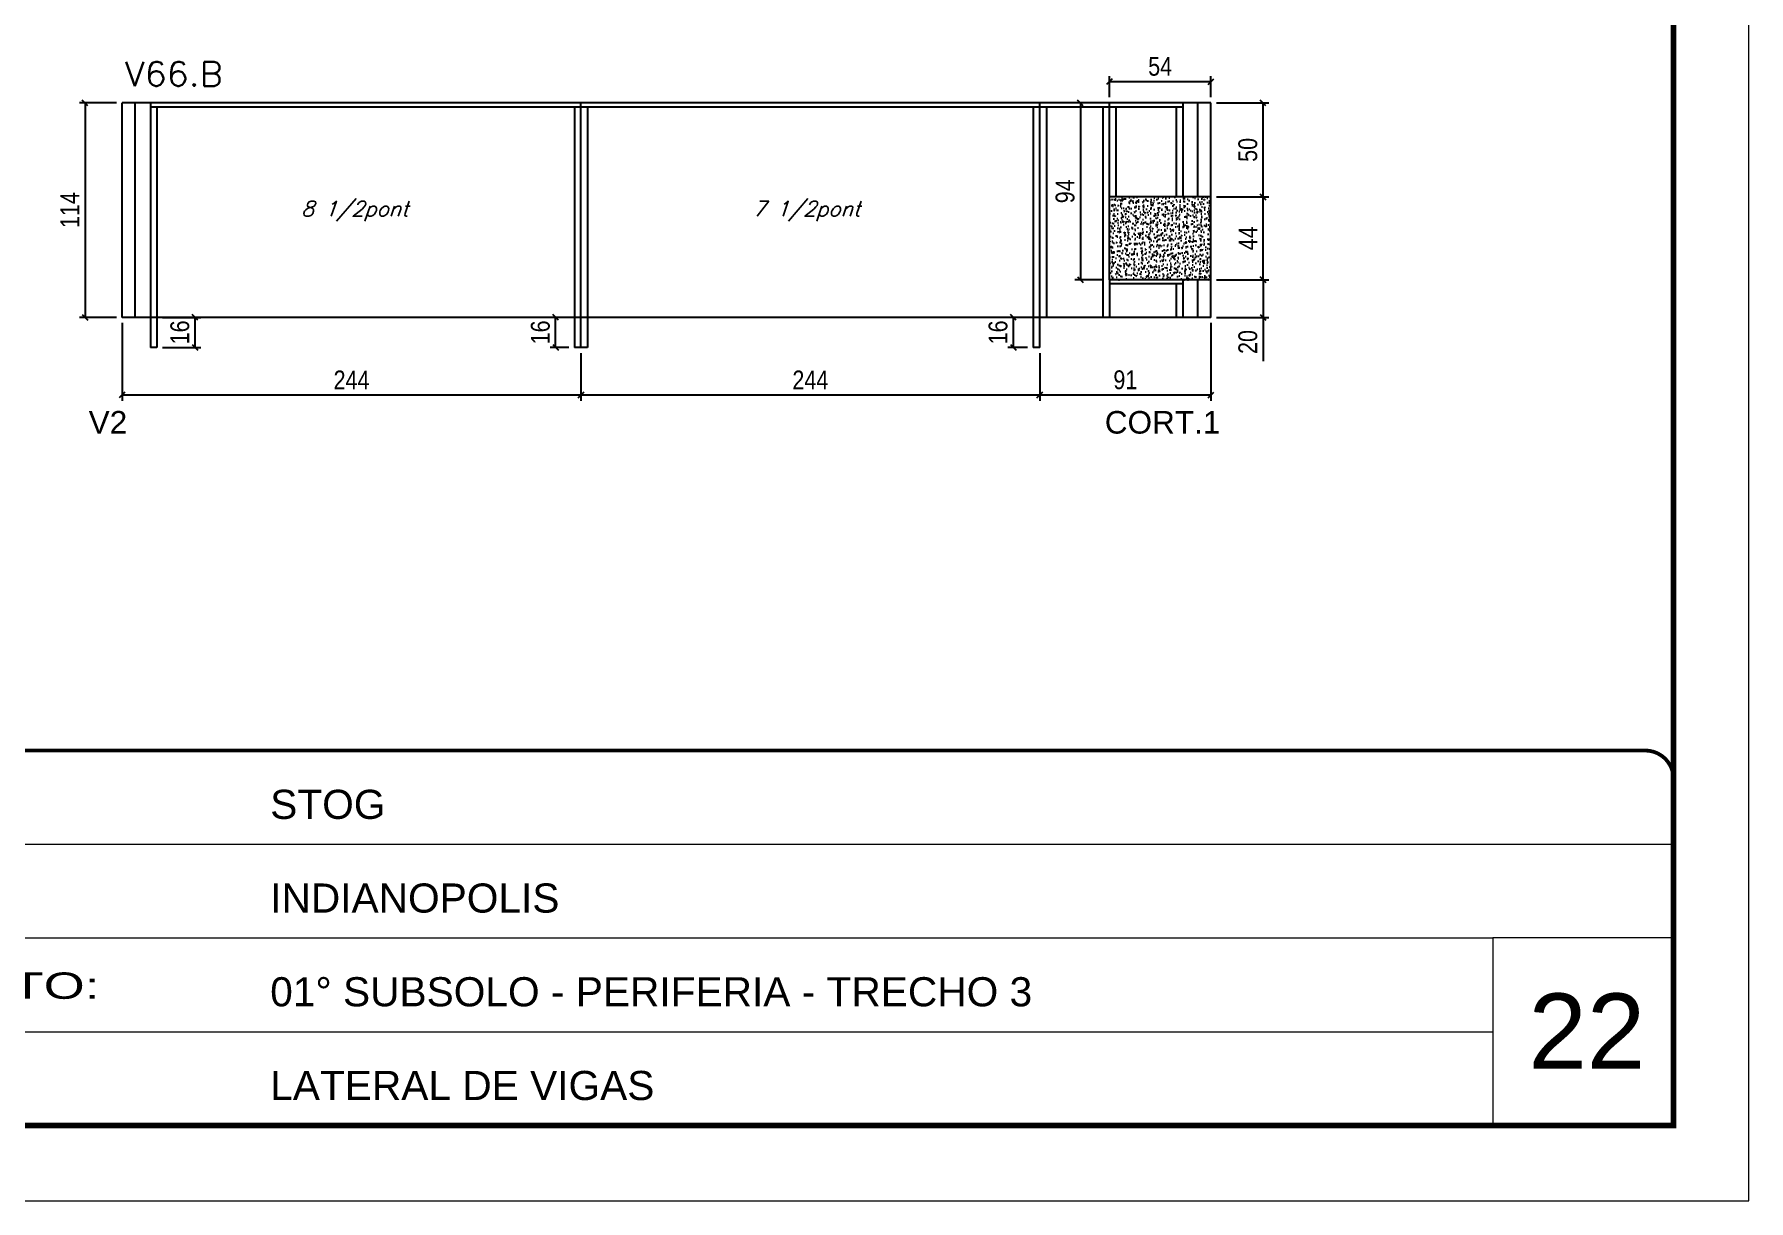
# Model space of a CAD drawing. Extents: x 0 to 6325, y 10169 to 19307.
# Drawn here: x 2158 to 3070, y 11317 to 11937 of the extents above; entities that cross this region are included whole.
import ezdxf

# ---------------------------------------------------------------- set-up
doc = ezdxf.new("R2010")
doc.units = 0
doc.linetypes.add('CONTINUO', pattern=[0])
doc.linetypes.add('DASHED', pattern=[0.75, 0.5, -0.25])
for name, color, linetype in [('1', 1, 'Continuous'), ('5', 5, 'Continuous'), ('COTA', 241, 'Continuous'), ('Painéis', 200, 'Continuous'), ('SARR_2.2x7', 40, 'Continuous'), ('SARR_3.5x7', 81, 'Continuous'), ('texto', 7, 'Continuous')]:
    doc.layers.add(name, color=color, linetype=linetype)
for name, color, linetype, lineweight in [('CARIMBO', 255, 'Continuous', 9), ('Folhas', 255, 'Continuous', 9), ('SARRAFO DE PRESSAO', 251, 'DASHED', 9), ('Texto Seção', 7, 'Continuous', 15)]:
    doc.layers.add(name, color=color, linetype=linetype, lineweight=lineweight)
doc.styles.add('arial', font='arial.ttf')
doc.styles.add('COTA TECNICA', font='techl___.ttf', dxfattribs={"height": 10})
doc.styles.add('REGUA-120', font='ROMANS.shx', dxfattribs={"height": 15})
doc.styles.add('Romans', font='romans.shx')
doc.styles.get("Standard").update_dxf_attribs({"font": 'arial.ttf'})
doc.styles.add('Tecnologia', font='')
doc.styles.get('Tecnologia').set_extended_font_data('Forgotten Futurist')
doc.dimstyles.new('PAINEL', dxfattribs={"dimtxt": 10, "dimasz": 3, "dimexe": 3, "dimexo": 3, "dimgap": 3, "dimtad": 1, "dimdec": 1, "dimzin": 12, "dimdsep": 46, "dimtxsty": 'COTA TECNICA', "dimblk1": 'OBLIQUE', "dimblk2": 'OBLIQUE', "dimsah": 1, "dimcen": 0.9, "dimclrd": 4, "dimclre": 4, "dimclrt": 240, "dimadec": 1, "dimazin": 3, "dimtfac": 1, "dimtdec": 1, "dimtmove": 0, "dimatfit": 3, "dimfxl": 1, "dimtolj": 1, "dimtzin": 12, "dimarcsym": 0})

# ---------------------------------------------------------------- blocks, each defined once
blk = doc.blocks.new('9999999999')
at = {"color": 30, "linetype": 'CONTINUO'}
for p, q in [((98564.56, 34379.64), (99583.98, 34379.64)), ((98564.56, 34329.83), (99487.98, 34329.83)), ((99583.98, 34329.83), (99487.98, 34329.83)), ((99487.98, 34329.83), (99487.98, 34230.21)), ((98564.56, 34280.02), (99487.98, 34280.02))]:
    blk.add_line(p, q, dxfattribs=at)
at = {"color": 30, "linetype": 'CONTINUO', "const_width": 2}
blk.add_lwpolyline([(99583.98, 34230.21), (99583.98, 34414.45, 0.414214), (99568.98, 34429.45), (98228.98, 34429.45, 0.414214), (98213.98, 34414.45), (98213.98, 34245.21, 0.414214), (98228.98, 34230.21), (99583.98, 34230.21)], format="xyb", dxfattribs=at)
at = {"layer": 'Folhas'}
blk.add_lwpolyline([(98138.98, 34190.21), (99623.98, 34190.21), (99623.98, 35240.21), (98138.98, 35240.21)], close=True, dxfattribs=at)
at = {"layer": 'Folhas', "color": 30, "const_width": 3}
blk.add_lwpolyline([(98213.98, 34230.21), (99583.98, 34230.21), (99583.98, 35200.21), (98213.98, 35200.21)], close=True, dxfattribs=at)
at = {"color": 7, "linetype": 'Continuous', "ltscale": 5, "style": 'arial'}
for s, height, p in [('STOG', 15.483, (98837.68, 34393.13)), ('INDIANOPOLIS', 15.4829, (98837.68, 34343.32)), ('01° SUBSOLO - PERIFERIA - TRECHO 3', 15.4829, (98837.68, 34293.51)), ('LATERAL DE VIGAS', 15.4829, (98837.68, 34243.7))]:
    blk.add_text(s, height=height, dxfattribs=at).set_placement(p)
at = {"layer": 'Folhas', "color": 7, "style": 'Tecnologia', "width": 1.5}
blk.add_text('PAVIMENTO:', height=14, dxfattribs=at).set_placement((98573.65, 34297.5))
blk = doc.blocks.new('_Oblique')
at = {"layer": '1', "color": 0, "lineweight": -2}
blk.add_line((-0.5, -0.5), (0.5, 0.5), dxfattribs=at)
blk = doc.blocks.new('*D411')
at = {"layer": 'COTA', "color": 4, "linetype": 'ByBlock', "lineweight": -2, "transparency": 16777216}
for p, q in [((2783.99, 11783.62), (2783.99, 11742.28)), ((2692.99, 11767.62), (2692.99, 11742.28)), ((2783.99, 11745.28), (2692.99, 11745.28))]:
    blk.add_line(p, q, dxfattribs=at)
at = {"layer": 'Defpoints', "color": 0, "linetype": 'ByBlock', "transparency": 16777216}
for p in [(2783.99, 11786.62), (2692.99, 11770.62), (2692.99, 11745.28)]:
    blk.add_point(p, dxfattribs=at)
at = {"layer": 'COTA', "color": 4, "linetype": 'ByBlock', "lineweight": -2, "transparency": 16777216, "xscale": 3, "yscale": 3, "zscale": 3, "rotation": 180}
blk.add_blockref('_Oblique', (2692.99, 11745.28), dxfattribs=at)
at = {"layer": 'COTA', "color": 4, "linetype": 'ByBlock', "lineweight": -2, "transparency": 16777216, "xscale": 3, "yscale": 3, "zscale": 3}
blk.add_blockref('_Oblique', (2783.99, 11745.28), dxfattribs=at)
at = {"layer": 'COTA', "color": 240, "linetype": 'ByBlock', "transparency": 16777216, "insert": (2738.49, 11753.37), "char_height": 10, "attachment_point": 5, "style": 'COTA TECNICA'}
blk.add_mtext('\\A1;91', dxfattribs=at)
blk = doc.blocks.new('*D867')
at = {"layer": 'COTA', "color": 4, "lineweight": -2, "transparency": 16777216}
for p, q in [((2448.95, 11767.62), (2448.95, 11742.28)), ((2692.99, 11767.62), (2692.99, 11742.28)), ((2692.99, 11745.28), (2448.95, 11745.28))]:
    blk.add_line(p, q, dxfattribs=at)
at = {"layer": 'Defpoints', "color": 0, "transparency": 16777216}
for p in [(2448.95, 11770.62), (2692.99, 11770.62), (2448.95, 11745.28)]:
    blk.add_point(p, dxfattribs=at)
at = {"layer": 'COTA', "color": 4, "lineweight": -2, "transparency": 16777216, "xscale": 3, "yscale": 3, "zscale": 3, "rotation": 180}
blk.add_blockref('_Oblique', (2448.95, 11745.28), dxfattribs=at)
at = {"layer": 'COTA', "color": 4, "lineweight": -2, "transparency": 16777216, "xscale": 3, "yscale": 3, "zscale": 3}
blk.add_blockref('_Oblique', (2692.99, 11745.28), dxfattribs=at)
at = {"layer": 'COTA', "color": 240, "transparency": 16777216, "insert": (2570.97, 11753.35), "char_height": 10, "attachment_point": 5, "style": 'COTA TECNICA'}
blk.add_mtext('\\A1;244', dxfattribs=at)
blk = doc.blocks.new('*D868')
at = {"layer": 'COTA', "color": 4, "lineweight": -2, "transparency": 16777216}
for p, q in [((2204.95, 11783.62), (2204.95, 11742.28)), ((2448.95, 11767.62), (2448.95, 11742.28)), ((2448.95, 11745.28), (2204.95, 11745.28))]:
    blk.add_line(p, q, dxfattribs=at)
at = {"layer": 'Defpoints', "color": 0, "transparency": 16777216}
for p in [(2204.95, 11786.62), (2448.95, 11770.62), (2204.95, 11745.28)]:
    blk.add_point(p, dxfattribs=at)
at = {"layer": 'COTA', "color": 4, "lineweight": -2, "transparency": 16777216, "xscale": 3, "yscale": 3, "zscale": 3, "rotation": 180}
blk.add_blockref('_Oblique', (2204.95, 11745.28), dxfattribs=at)
at = {"layer": 'COTA', "color": 4, "lineweight": -2, "transparency": 16777216, "xscale": 3, "yscale": 3, "zscale": 3}
blk.add_blockref('_Oblique', (2448.95, 11745.28), dxfattribs=at)
at = {"layer": 'COTA', "color": 240, "transparency": 16777216, "insert": (2326.95, 11753.35), "char_height": 10, "attachment_point": 5, "style": 'COTA TECNICA'}
blk.add_mtext('\\A1;244', dxfattribs=at)
blk = doc.blocks.new('*D869')
at = {"layer": 'COTA', "color": 4, "lineweight": -2, "transparency": 16777216}
for p, q in [((2729.99, 11903.62), (2729.99, 11914.89)), ((2729.99, 11911.89), (2783.99, 11911.89)), ((2783.99, 11903.62), (2783.99, 11914.89))]:
    blk.add_line(p, q, dxfattribs=at)
at = {"layer": 'Defpoints', "color": 0, "transparency": 16777216}
for p in [(2783.99, 11911.89), (2729.99, 11900.62), (2783.99, 11900.62)]:
    blk.add_point(p, dxfattribs=at)
at = {"layer": 'COTA', "color": 4, "lineweight": -2, "transparency": 16777216, "xscale": 3, "yscale": 3, "zscale": 3, "rotation": 180}
blk.add_blockref('_Oblique', (2729.99, 11911.89), dxfattribs=at)
at = {"layer": 'COTA', "color": 4, "lineweight": -2, "transparency": 16777216, "xscale": 3, "yscale": 3, "zscale": 3}
blk.add_blockref('_Oblique', (2783.99, 11911.89), dxfattribs=at)
at = {"layer": 'COTA', "color": 240, "transparency": 16777216, "insert": (2756.99, 11920), "char_height": 10, "attachment_point": 5, "style": 'COTA TECNICA'}
blk.add_mtext('\\A1;54', dxfattribs=at)
blk = doc.blocks.new('*D870')
at = {"layer": 'COTA', "color": 4, "lineweight": -2, "transparency": 16777216}
for p, q in [((2726.99, 11900.62), (2711.56, 11900.62)), ((2714.56, 11900.62), (2714.56, 11806.62)), ((2726.99, 11806.62), (2711.56, 11806.62))]:
    blk.add_line(p, q, dxfattribs=at)
at = {"layer": 'Defpoints', "color": 0, "transparency": 16777216}
for p in [(2729.99, 11900.62), (2714.56, 11806.62), (2729.99, 11806.62)]:
    blk.add_point(p, dxfattribs=at)
at = {"layer": 'COTA', "color": 4, "lineweight": -2, "transparency": 16777216, "xscale": 3, "yscale": 3, "zscale": 3}
for p, rotation in [((2714.56, 11900.62), 90), ((2714.56, 11806.62), 270)]:
    blk.add_blockref('_Oblique', p, dxfattribs=dict(at, rotation=rotation))
at = {"layer": 'COTA', "color": 240, "transparency": 16777216, "insert": (2706.46, 11853.62), "char_height": 10, "attachment_point": 5, "rotation": 90, "style": 'COTA TECNICA'}
blk.add_mtext('\\A1;94', dxfattribs=at)
blk = doc.blocks.new('*D871')
at = {"layer": 'COTA', "color": 4, "lineweight": -2, "transparency": 16777216}
for p, q in [((2786.99, 11806.62), (2814.77, 11806.62)), ((2811.77, 11806.62), (2811.77, 11786.62)), ((2786.99, 11786.62), (2814.77, 11786.62)), ((2811.77, 11786.62), (2811.77, 11763.41))]:
    blk.add_line(p, q, dxfattribs=at)
at = {"layer": 'Defpoints', "color": 0, "transparency": 16777216}
for p in [(2783.99, 11806.62), (2783.99, 11786.62), (2811.77, 11786.62)]:
    blk.add_point(p, dxfattribs=at)
at = {"layer": 'COTA', "color": 4, "lineweight": -2, "transparency": 16777216, "xscale": 3, "yscale": 3, "zscale": 3}
for p, rotation in [((2811.77, 11806.62), 90), ((2811.77, 11786.62), 270)]:
    blk.add_blockref('_Oblique', p, dxfattribs=dict(at, rotation=rotation))
at = {"layer": 'COTA', "color": 240, "transparency": 16777216, "insert": (2803.67, 11773.52), "char_height": 10, "attachment_point": 5, "rotation": 90, "style": 'COTA TECNICA'}
blk.add_mtext('\\A1;20', dxfattribs=at)
blk = doc.blocks.new('*D872')
at = {"layer": 'COTA', "color": 4, "lineweight": -2, "transparency": 16777216}
for p, q in [((2786.99, 11850.62), (2814.77, 11850.62)), ((2811.77, 11806.62), (2811.77, 11850.62)), ((2786.99, 11806.62), (2814.77, 11806.62))]:
    blk.add_line(p, q, dxfattribs=at)
at = {"layer": 'Defpoints', "color": 0, "transparency": 16777216}
for p in [(2783.99, 11850.62), (2811.77, 11850.62), (2783.99, 11806.62)]:
    blk.add_point(p, dxfattribs=at)
at = {"layer": 'COTA', "color": 4, "lineweight": -2, "transparency": 16777216, "xscale": 3, "yscale": 3, "zscale": 3}
for p, rotation in [((2811.77, 11850.62), 90), ((2811.77, 11806.62), 270)]:
    blk.add_blockref('_Oblique', p, dxfattribs=dict(at, rotation=rotation))
at = {"layer": 'COTA', "color": 240, "transparency": 16777216, "insert": (2803.7, 11828.62), "char_height": 10, "attachment_point": 5, "rotation": 90, "style": 'COTA TECNICA'}
blk.add_mtext('\\A1;44', dxfattribs=at)
blk = doc.blocks.new('*D873')
at = {"layer": 'COTA', "color": 4, "lineweight": -2, "transparency": 16777216}
for p, q in [((2786.99, 11900.62), (2814.77, 11900.62)), ((2811.77, 11850.62), (2811.77, 11900.62)), ((2786.99, 11850.62), (2814.77, 11850.62))]:
    blk.add_line(p, q, dxfattribs=at)
at = {"layer": 'Defpoints', "color": 0, "transparency": 16777216}
for p in [(2783.99, 11900.62), (2811.77, 11900.62), (2783.99, 11850.62)]:
    blk.add_point(p, dxfattribs=at)
at = {"layer": 'COTA', "color": 4, "lineweight": -2, "transparency": 16777216, "xscale": 3, "yscale": 3, "zscale": 3}
for p, rotation in [((2811.77, 11900.62), 90), ((2811.77, 11850.62), 270)]:
    blk.add_blockref('_Oblique', p, dxfattribs=dict(at, rotation=rotation))
at = {"layer": 'COTA', "color": 240, "transparency": 16777216, "insert": (2803.66, 11875.62), "char_height": 10, "attachment_point": 5, "rotation": 90, "style": 'COTA TECNICA'}
blk.add_mtext('\\A1;50', dxfattribs=at)
blk = doc.blocks.new('*D874')
at = {"layer": 'COTA', "color": 4, "lineweight": -2, "transparency": 16777216}
for p, q in [((2201.95, 11900.62), (2182.22, 11900.62)), ((2185.22, 11900.62), (2185.22, 11786.62)), ((2201.95, 11786.62), (2182.22, 11786.62))]:
    blk.add_line(p, q, dxfattribs=at)
at = {"layer": 'Defpoints', "color": 0, "transparency": 16777216}
for p in [(2204.95, 11900.62), (2185.22, 11786.62), (2204.95, 11786.62)]:
    blk.add_point(p, dxfattribs=at)
at = {"layer": 'COTA', "color": 4, "lineweight": -2, "transparency": 16777216, "xscale": 3, "yscale": 3, "zscale": 3}
for p, rotation in [((2185.22, 11900.62), 90), ((2185.22, 11786.62), 270)]:
    blk.add_blockref('_Oblique', p, dxfattribs=dict(at, rotation=rotation))
at = {"layer": 'COTA', "color": 240, "transparency": 16777216, "insert": (2177.14, 11843.62), "char_height": 10, "attachment_point": 5, "rotation": 90, "style": 'COTA TECNICA'}
blk.add_mtext('\\A1;114', dxfattribs=at)
blk = doc.blocks.new('*D875')
at = {"layer": 'COTA', "color": 4, "lineweight": -2, "transparency": 16777216}
for p, q in [((2442.45, 11786.62), (2432.51, 11786.62)), ((2435.51, 11770.62), (2435.51, 11786.62)), ((2442.45, 11770.62), (2432.51, 11770.62))]:
    blk.add_line(p, q, dxfattribs=at)
at = {"layer": 'Defpoints', "color": 0, "transparency": 16777216}
for p in [(2435.51, 11786.62), (2445.45, 11786.62), (2445.45, 11770.62)]:
    blk.add_point(p, dxfattribs=at)
at = {"layer": 'COTA', "color": 4, "lineweight": -2, "transparency": 16777216, "xscale": 3, "yscale": 3, "zscale": 3}
for p, rotation in [((2435.51, 11786.62), 90), ((2435.51, 11770.62), 270)]:
    blk.add_blockref('_Oblique', p, dxfattribs=dict(at, rotation=rotation))
at = {"layer": 'COTA', "color": 240, "transparency": 16777216, "insert": (2427.4, 11778.62), "char_height": 10, "attachment_point": 5, "rotation": 90, "style": 'COTA TECNICA'}
blk.add_mtext('\\A1;16', dxfattribs=at)
blk = doc.blocks.new('*D876')
at = {"layer": 'COTA', "color": 4, "lineweight": -2, "transparency": 16777216}
for p, q in [((2226.45, 11786.62), (2246.78, 11786.62)), ((2243.78, 11770.62), (2243.78, 11786.62)), ((2226.45, 11770.62), (2246.78, 11770.62))]:
    blk.add_line(p, q, dxfattribs=at)
at = {"layer": 'Defpoints', "color": 0, "transparency": 16777216}
for p in [(2223.45, 11786.62), (2243.78, 11786.62), (2223.45, 11770.62)]:
    blk.add_point(p, dxfattribs=at)
at = {"layer": 'COTA', "color": 4, "lineweight": -2, "transparency": 16777216, "xscale": 3, "yscale": 3, "zscale": 3}
for p, rotation in [((2243.78, 11786.62), 90), ((2243.78, 11770.62), 270)]:
    blk.add_blockref('_Oblique', p, dxfattribs=dict(at, rotation=rotation))
at = {"layer": 'COTA', "color": 240, "transparency": 16777216, "insert": (2235.68, 11778.62), "char_height": 10, "attachment_point": 5, "rotation": 90, "style": 'COTA TECNICA'}
blk.add_mtext('\\A1;16', dxfattribs=at)
blk = doc.blocks.new('*D877')
at = {"layer": 'COTA', "color": 4, "lineweight": -2, "transparency": 16777216}
for p, q in [((2686.49, 11786.62), (2675.92, 11786.62)), ((2678.92, 11770.62), (2678.92, 11786.62)), ((2686.49, 11770.62), (2675.92, 11770.62))]:
    blk.add_line(p, q, dxfattribs=at)
at = {"layer": 'Defpoints', "color": 0, "transparency": 16777216}
for p in [(2678.92, 11786.62), (2689.49, 11786.62), (2689.49, 11770.62)]:
    blk.add_point(p, dxfattribs=at)
at = {"layer": 'COTA', "color": 4, "lineweight": -2, "transparency": 16777216, "xscale": 3, "yscale": 3, "zscale": 3}
for p, rotation in [((2678.92, 11786.62), 90), ((2678.92, 11770.62), 270)]:
    blk.add_blockref('_Oblique', p, dxfattribs=dict(at, rotation=rotation))
at = {"layer": 'COTA', "color": 240, "transparency": 16777216, "insert": (2670.82, 11778.62), "char_height": 10, "attachment_point": 5, "rotation": 90, "style": 'COTA TECNICA'}
blk.add_mtext('\\A1;16', dxfattribs=at)

msp = doc.modelspace()

# ---------------------------------------------------------------- hatches: boundary and pattern name
at = {"layer": 'COTA'}
h = msp.add_hatch(dxfattribs=at)
h.set_pattern_fill('AR-CONC', color=241, scale=0.03)
h.set_pattern_definition([(50, (-3076.5753, -4706.9077), (5.4655401, -0.4781726), [0.5715, -6.2865]), (355, (-3076.5753, -4706.9077), (-1.0573026, 5.7317054), [0.4572, -5.0292175]), (100.451445, (-3076.12, -4706.9475), (4.4082374, 5.2535326), [0.4857003, -5.3427073]), (46.1842, (-3076.575, -4705.384), (8.1323712, -1.2612698), [0.85725, -9.42975]), (96.63556, (-3075.8976, -4705.489), (7.122124, 7.4227837), [0.7285507, -8.0140682]), (351.18415, (-3076.575, -4705.384), (7.122124, 7.4227837), [0.685799, -7.543792]), (21, (-3075.8133, -4705.7647), (4.5484317, -3.067956), [0.5715, -6.2865]), (326, (-3075.8133, -4705.7647), (1.8540609, 5.525639), [0.4572, -5.0292]), (71.451445, (-3075.434, -4706.0204), (6.4024926, 2.457683), [0.4857003, -5.3426981]), (37.5, (-3076.5753, -4706.9077), (0.0926581, 2.53665117), [0, -4.96824, 0, -5.1054, 0, -5.04825]), (7.5, (-3076.5753, -4706.9077), (2.00458988, 3.00541724), [0, -2.91084, 0, -4.85394, 0, -1.92405]), (327.5, (-3078.2746, -4706.9077), (4.06771786, -0.17186232), [0, -1.905, 0, -5.9436, 0, -7.8867]), (317.5, (-3079.0366, -4706.9077), (4.44387544, 0.7627947), [0, -2.4765, 0, -3.94716, 0, -5.6007])])
h.paths.add_polyline_path([(2729.99, 11850.62), (2729.99, 11806.62), (2783.99, 11806.62), (2783.99, 11850.62)])

# ---------------------------------------------------------------- linework, layer by layer
for p, q in [((2783.99, 11806.62), (2783.99, 11850.62)), ((2729.99, 11806.62), (2729.99, 11786.62)), ((2452.45, 11770.62), (2445.45, 11770.62)), ((2692.99, 11770.62), (2689.49, 11770.62))]:
    msp.add_line(p, q, dxfattribs=at)
at = {"layer": 'Painéis', "linetype": 'ByBlock'}
for p, q in [((2783.99, 11900.62), (2204.95, 11900.62)), ((2204.95, 11786.62), (2204.95, 11900.62)), ((2448.95, 11770.62), (2448.95, 11900.62)), ((2692.99, 11770.62), (2692.99, 11900.62)), ((2729.99, 11806.62), (2729.99, 11900.62)), ((2783.99, 11850.62), (2783.99, 11900.62)), ((2783.99, 11850.62), (2729.99, 11850.62)), ((2783.99, 11806.62), (2729.99, 11806.62)), ((2783.99, 11786.62), (2783.99, 11806.62)), ((2783.99, 11786.62), (2204.95, 11786.62))]:
    msp.add_line(p, q, dxfattribs=at)
at = {"layer": 'SARR_2.2x7', "linetype": 'Continuous'}
for p, q in [((2211.95, 11786.62), (2211.95, 11900.62)), ((2776.99, 11850.62), (2776.99, 11900.62)), ((2448.95, 11898.42), (2219.95, 11898.42)), ((2692.99, 11898.42), (2448.95, 11898.42)), ((2729.99, 11898.42), (2692.99, 11898.42)), ((2768.99, 11898.42), (2729.99, 11898.42)), ((2768.99, 11804.42), (2729.99, 11804.42)), ((2776.99, 11786.62), (2776.99, 11806.62))]:
    msp.add_line(p, q, dxfattribs=at)
at = {"layer": 'SARR_3.5x7'}
for p, q in [((2219.95, 11900.62), (2219.95, 11770.62)), ((2768.99, 11900.62), (2768.99, 11850.62)), ((2223.45, 11898.42), (2223.45, 11770.62)), ((2445.45, 11898.42), (2445.45, 11770.62)), ((2452.45, 11898.42), (2452.45, 11770.62)), ((2689.49, 11898.42), (2689.49, 11770.62)), ((2696.49, 11898.42), (2696.49, 11786.62)), ((2726.49, 11898.42), (2726.49, 11786.62)), ((2733.49, 11898.42), (2733.49, 11850.62)), ((2765.49, 11898.42), (2765.49, 11850.62)), ((2765.49, 11804.42), (2765.49, 11786.62)), ((2768.99, 11806.62), (2768.99, 11786.62)), ((2768.99, 11786.62), (2765.49, 11786.62)), ((2223.45, 11770.62), (2219.95, 11770.62))]:
    msp.add_line(p, q, dxfattribs=at)

# ---------------------------------------------------------------- block references
at = {"layer": 'SARRAFO DE PRESSAO', "color": 6, "linetype": 'ByBlock'}
msp.add_blockref('9999999999', (-96553.98, -22873.08), dxfattribs=at)

# ---------------------------------------------------------------- texts
at = {"layer": '5', "linetype": 'Continuous'}
for s, p in [('V2', (2187.15, 11724.84)), ('CORT.1', (2727.55, 11724.84))]:
    msp.add_text(s, height=12, rotation=359.99996, dxfattribs=at).set_placement(p)
at = {"layer": 'CARIMBO', "style": 'arial'}
msp.add_text('22', height=40, dxfattribs=at).set_placement((2952.86, 11387.27))
at = {"layer": 'texto', "color": 2, "char_height": 8, "attachment_point": 5, "style": 'Romans'}
for s, insert in [('{\\Q19;\\C256;8 1/2pont}', (2328.67, 11843.02)), ('{\\Q19;\\C256;7 1/2pont}', (2568.96, 11843.02))]:
    msp.add_mtext(s, dxfattribs=dict(at, insert=insert))
at = {"layer": 'Texto Seção', "style": 'REGUA-120', "width": 1.05}
msp.add_text('V66.B', height=13, dxfattribs=at).set_placement((2206.44, 11909.5))

# ---------------------------------------------------------------- dimensions: what is measured, and where the dimension line sits
at = {"layer": 'COTA'}
dim = msp.add_linear_dim(base=(2783.99, 11911.89), p1=(2729.99, 11900.62), p2=(2783.99, 11900.62), dimstyle='PAINEL', dxfattribs=at)
dim.commit()
dim.dimension.update_dxf_attribs({"geometry": '*D869', "text_midpoint": (2756.99, 11920)})
for base, p1, p2, angle, picture, middle in [((2185.22, 11786.62), (2204.95, 11900.62), (2204.95, 11786.62), 90, '*D874', (2177.14, 11843.62)), ((2714.56, 11806.62), (2729.99, 11900.62), (2729.99, 11806.62), 90, '*D870', (2706.46, 11853.62)), ((2811.77, 11900.62), (2783.99, 11850.62), (2783.99, 11900.62), 90, '*D873', (2803.66, 11875.62)), ((2811.77, 11850.62), (2783.99, 11806.62), (2783.99, 11850.62), 90, '*D872', (2803.7, 11828.62)), ((2811.77, 11786.62), (2783.99, 11806.62), (2783.99, 11786.62), 90, '*D871', (2803.67, 11773.52)), ((2448.95, 11745.28), (2692.99, 11770.62), (2448.95, 11770.62), 180, '*D867', (2570.97, 11753.35))]:
    dim = msp.add_linear_dim(base=base, p1=p1, p2=p2, angle=angle, dimstyle='PAINEL', dxfattribs=at)
    dim.commit()
    dim.dimension.update_dxf_attribs({"geometry": picture, "text_midpoint": middle})
dim = msp.add_linear_dim(base=(2204.95, 11745.28), p1=(2448.95, 11770.62), p2=(2204.95, 11786.62), angle=180, dimstyle='PAINEL', override={"dimtmove": 1}, dxfattribs=at)
dim.commit()
dim.dimension.update_dxf_attribs({"geometry": '*D868', "text_midpoint": (2326.95, 11753.35)})
for base, p1, p2, picture, middle in [((2243.78, 11786.62), (2223.45, 11770.62), (2223.45, 11786.62), '*D876', (2243.78, 11778.62)), ((2435.51, 11786.62), (2445.45, 11770.62), (2445.45, 11786.62), '*D875', (2435.51, 11778.62)), ((2678.92, 11786.62), (2689.49, 11770.62), (2689.49, 11786.62), '*D877', (2678.92, 11778.62))]:
    dim = msp.add_linear_dim(base=base, p1=p1, p2=p2, angle=90, dimstyle='PAINEL', dxfattribs=at)
    dim.commit()
    dim.dimension.update_dxf_attribs({"geometry": picture, "text_midpoint": middle, "dimtype": 160})
at = {"layer": 'COTA', "linetype": 'ByBlock'}
dim = msp.add_linear_dim(base=(2692.99, 11745.28), p1=(2783.99, 11786.62), p2=(2692.99, 11770.62), angle=180, dimstyle='PAINEL', dxfattribs=at)
dim.commit()
dim.dimension.update_dxf_attribs({"geometry": '*D411', "text_midpoint": (2738.49, 11753.37)})

doc.saveas('drawing.dxf')
